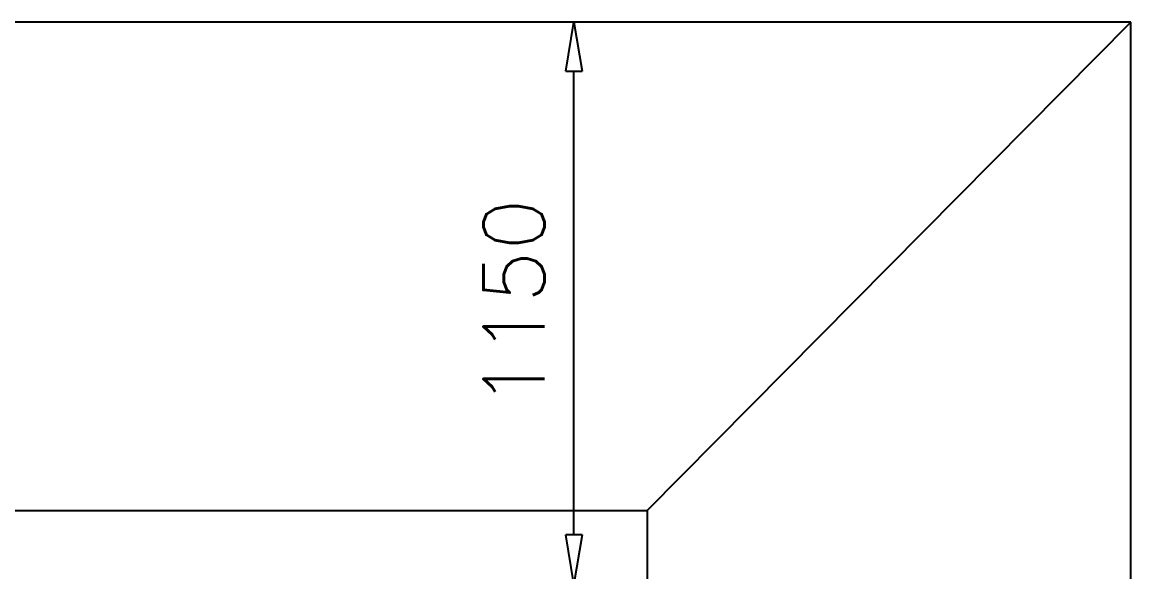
# Model space of a CAD drawing. Header units: millimetres. Extents: x 331487 to 517269, y 198509 to 399936.
# Drawn here: x 427075 to 429344, y 321628 to 322754 of the extents above; entities that cross this region are included whole.
import ezdxf

# ---------------------------------------------------------------- set-up
doc = ezdxf.new("R2010")
doc.units = ezdxf.units.MM
doc.header["$MEASUREMENT"] = 0
doc.layers.add('FOOTING', color=5, linetype='Continuous')
doc.styles.add('RO', font='romans.shx', dxfattribs={"height": 125})

# ---------------------------------------------------------------- blocks, each defined once
blk = doc.blocks.new('_ClosedBlank')
at = {"color": 0, "linetype": 'ByBlock', "lineweight": -2}
for p, q in [((-1, 0.167), (0, 0)), ((-1, 0.167), (-1, -0.167)), ((0, 0), (-1, -0.167))]:
    blk.add_line(p, q, dxfattribs=at)

msp = doc.modelspace()

# ---------------------------------------------------------------- linework, layer by layer
at = {"layer": 'FOOTING'}
for p, q in [((429344.3, 322753.5), (424804.3, 322753.5)), ((428354.3, 321753.5), (429344.3, 322753.5)), ((429344.3, 316753.5), (429344.3, 322753.5)), ((425779.3, 321753.5), (428354.3, 321753.5)), ((428354.3, 321753.5), (428354.3, 317753.5))]:
    msp.add_line(p, q, dxfattribs=at)
at = {"layer": 'FOOTING', "color": 4}
msp.add_line((428204.3, 321703.5), (428204.3, 322653.5), dxfattribs=at)

# ---------------------------------------------------------------- block references
at = {"layer": 'FOOTING', "color": 4, "xscale": 100, "yscale": 100, "zscale": 100}
for p, rotation in [((428204.3, 322753.5), 90), ((428204.3, 321603.5), 270)]:
    msp.add_blockref('_ClosedBlank', p, dxfattribs=dict(at, rotation=rotation))

# ---------------------------------------------------------------- texts
at = {"layer": 'FOOTING', "color": 3, "insert": (428081.8, 322178.5), "char_height": 125, "attachment_point": 5, "rotation": 90, "style": 'RO'}
msp.add_mtext('1150', dxfattribs=at)

doc.saveas('drawing.dxf')
